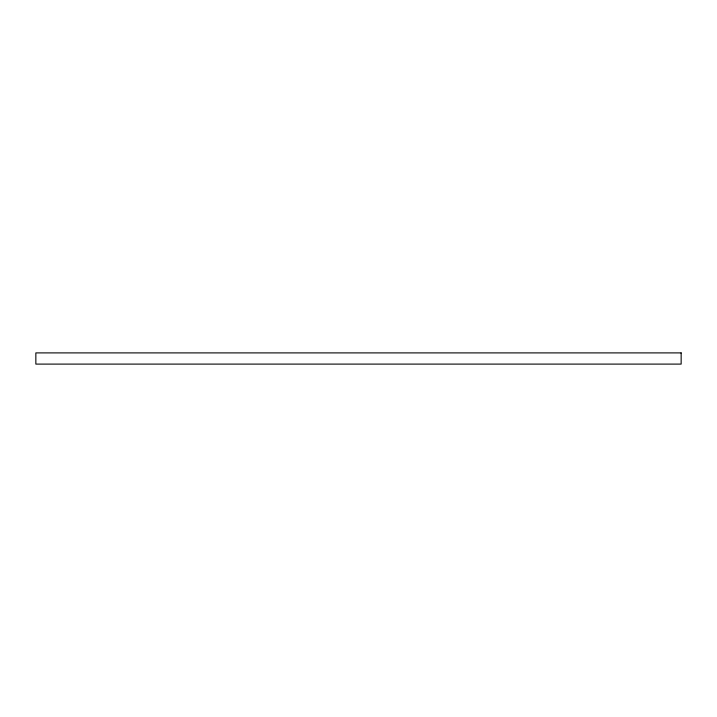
<?xml version="1.0" encoding="UTF-8"?>
<svg xmlns="http://www.w3.org/2000/svg" width="717" height="717" viewBox="0 0 717 717"><rect width="100%" height="100%" fill="white"/><g stroke="black" fill="none" stroke-linecap="round" stroke-linejoin="round"><path stroke-width="1.08" d="M681.15 352.898L35.85 352.898L35.85 364.102L681.15 364.102L681.15 352.898"/></g></svg>
